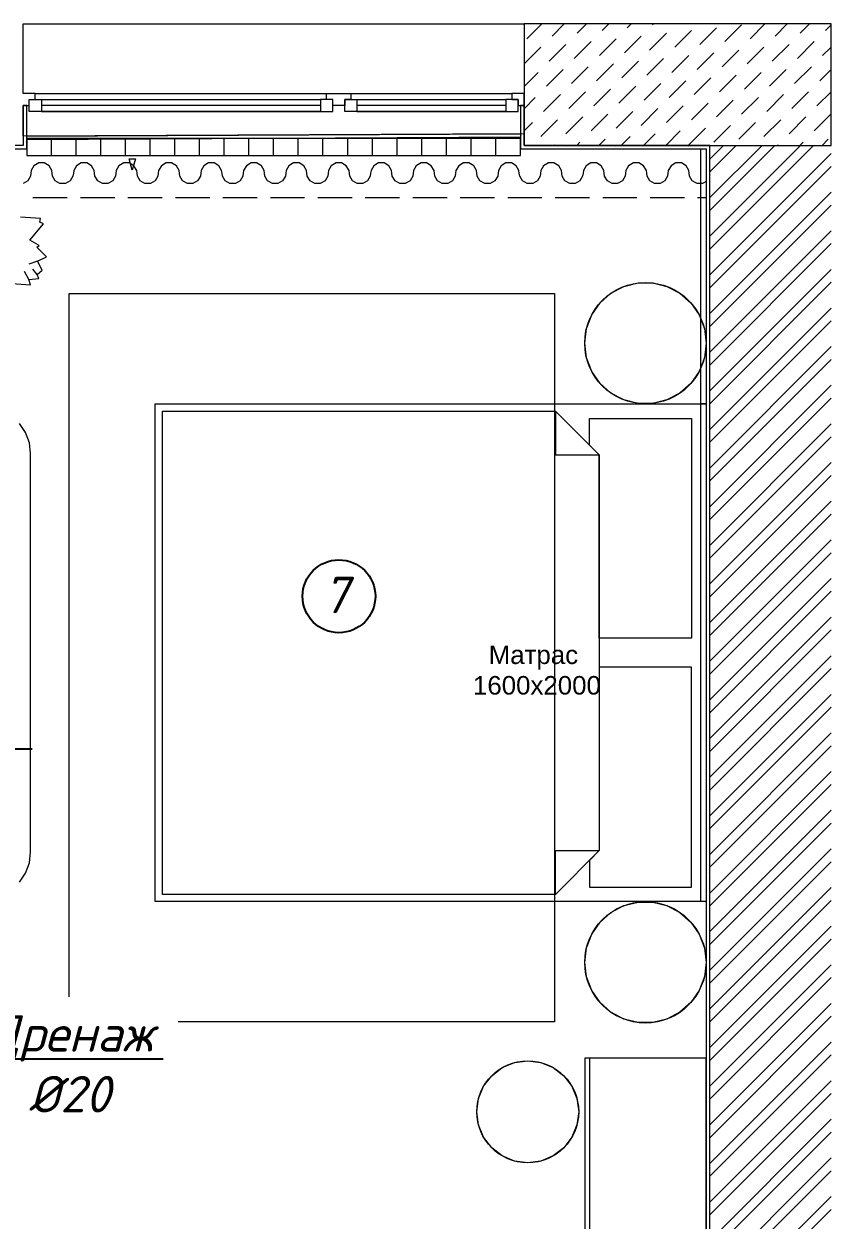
# Model space of a CAD drawing. Header units: millimetres. Extents: x 3082 to 230946, y 1570 to 312844.
# Drawn here: x 53926 to 57252, y 120039 to 124965 of the extents above; entities that cross this region are included whole.
import ezdxf
from ezdxf import colors
from ezdxf.entities.mleader import LeaderData, LeaderLine
from ezdxf.math import Vec2, Vec3

# ---------------------------------------------------------------- set-up
doc = ezdxf.new("R2010")
doc.units = ezdxf.units.MM
for name, color, linetype in [('PDF2_!штукатурка', 7, 'Continuous'), ('PDF2_06_3 Размеры потолка', 7, 'Continuous'), ('PDF2_Text', 7, 'Continuous'), ('кондиционирование', 5, 'Continuous')]:
    doc.layers.add(name, color=color, linetype=linetype)
for name, color, linetype, true_color in [('PDF2_02_01 Стены несущие', 8, 'Continuous', 0x7e7e7e), ('PDF2_02_04 Стояки отопления', 253, 'Continuous', 0xaaaaaa), ('PDF2_04_1 Мебель', 253, 'Continuous', 0xaaaaaa), ('PDF2_04_3 Декор', 253, 'Continuous', 0xaaaaaa)]:
    doc.layers.add(name, color=color, linetype=linetype, true_color=true_color)
doc.styles.add('ls_200', font='isocpeui.ttf', dxfattribs={"height": 200})
doc.styles.add('PDF Arial', font='arial.ttf')

# ---------------------------------------------------------------- blocks, each defined once
blk = doc.blocks.new('ереьтекркер')
at = {"layer": 'PDF2_!штукатурка', "lineweight": 15}
for points in [[(9580, 6780.9), (9580, 6734), (9595, 6734), (10811, 6734), (10826, 6734), (10826, 6772.1), (10826.1, 6772.1), (10826, 6787.1), (10826, 6913), (10811, 6913), (10811, 6749), (9595, 6749), (9595, 6912), (9580, 6912), (9580, 6795.9), (9580, 6795.9), (9580, 6780.9)], [(12860, 6782), (12860, 6734), (12875, 6734), (13625, 6734), (13625, -68), (12075, -68), (12075, -83), (13625, -83), (13640, -83), (13640, 6749), (13625, 6749), (12875, 6749), (12875, 6913), (12860, 6913), (12860, 6797), (12860.1, 6782)], [(12860, 6797), (12860, 6797)]]:
    blk.add_lwpolyline(points, dxfattribs=at)
at = {"layer": 'PDF2_!штукатурка', "color": 8, "lineweight": 15, "true_color": 0x7e7e7e}
for points in [[(10820.3, 6874.6), (10820.3, 6874.6)], [(10823.9, 6868.1), (10823.9, 6868.1)], [(10820.3, 6763.2), (10820.3, 6763.2)], [(12864.5, 6787.7), (12864.5, 6787.7)], [(13048.4, 6742.9), (13048.4, 6742.9)], [(13219.1, 6734.3), (13219.1, 6734.3)], [(13251.8, 6744.7), (13251.8, 6744.7)], [(13363.2, 6744.7), (13363.2, 6744.7)], [(13551.1, 6743.4), (13551.1, 6743.4)], [(13636.1, 6509.8), (13636.1, 6509.8)], [(13633.9, 6285.6), (13633.9, 6285.6)], [(13631.7, 6061.3), (13631.7, 6061.3)], [(13629.5, 5837), (13629.5, 5837)], [(13627.3, 5612.8), (13627.3, 5612.8)], [(13625.2, 5388.5), (13625.2, 5388.5)], [(13639.2, 4428.9), (13639.2, 4428.9)], [(13637, 4204.7), (13637, 4204.7)], [(13634.9, 3980.4), (13634.9, 3980.4)], [(13632.7, 3756.1), (13632.7, 3756.1)], [(13630.5, 3531.8), (13630.5, 3531.8)], [(13628.3, 3307.6), (13628.3, 3307.6)], [(13626.2, 3083.3), (13626.2, 3083.3)], [(13639.3, 3047.1), (13639.3, 3047.1)], [(13637.1, 2822.9), (13637.1, 2822.9)], [(13635, 2598.6), (13635, 2598.6)], [(13632.8, 2374.3), (13632.8, 2374.3)]]:
    blk.add_lwpolyline(points, dxfattribs=at)
at = {"layer": 'PDF2_!штукатурка', "color": 151, "lineweight": 9, "true_color": 0x97c8ff}
blk.add_lwpolyline([(10826.1, 6772.1), (10826, 6787.1), (12860, 6797), (12860.1, 6782)], close=True, dxfattribs=at)
at = {"layer": 'PDF2_02_01 Стены несущие', "color": 151, "lineweight": 9, "true_color": 0x97c8ff}
for points in [[(10836, 6938), (10861, 6938), (10861, 6963), (10811, 6963), (10811, 7249), (12875, 7249), (12875, 6963), (12825, 6963), (12825, 6938), (12850, 6938), (12850, 6913), (12875, 6913), (12875, 6797), (10811, 6787), (10811, 6913), (10836, 6913)], [(12111.6, 6963), (12161.6, 6963), (12161.6, 6938), (12136.6, 6938), (12136.6, 6913), (12111.6, 6913), (12086.6, 6913), (12086.6, 6938), (12061.6, 6938), (12061.6, 6963)], [(12875, 6913), (12875, 6963)], [(10886, 6888), (10836, 6888), (10836, 6938), (10886, 6938), (10886, 6888), (12036.6, 6888), (12086.6, 6888), (12086.6, 6938), (12036.6, 6938), (12036.6, 6888)], [(12186.6, 6888), (12136.6, 6888), (12136.6, 6938), (12186.6, 6938), (12186.6, 6888), (12800, 6888), (12850, 6888), (12850, 6938), (12800, 6938), (12800, 6888)]]:
    blk.add_lwpolyline(points, close=True, dxfattribs=at)
at = {"layer": 'PDF2_02_01 Стены несущие', "color": 7, "lineweight": 15}
blk.add_lwpolyline([(13640, 6749), (14140, 6749), (14140, 7249), (12875, 7249), (12875, 6749)], close=True, dxfattribs=at)
blk.add_lwpolyline([(12875, 7249), (12875, 6963), (12875, 6913), (12875, 6797)], dxfattribs=at)
at = {"layer": 'PDF2_02_01 Стены несущие', "lineweight": 15}
for points in [[(12948.3, 7249), (12886.8, 7187.5)], [(13040.2, 7249), (12990.2, 7199)], [(13132.2, 7249), (13093.6, 7210.5)], [(13224.1, 7249), (13197, 7222)], [(13316, 7249), (13300.4, 7233.5)], [(13407.9, 7249), (13403.8, 7245)], [(13771.5, 7245), (13702.6, 7176)], [(13867.6, 7249), (13806, 7187.5)], [(13959.5, 7249), (13909.4, 7199)], [(14051.4, 7249), (14012.8, 7210.5)], [(14140, 7245.7), (14116.3, 7222)], [(13357.9, 7199), (13288.9, 7130)], [(13461.3, 7210.5), (13392.4, 7141.5)], [(13564.7, 7222), (13495.8, 7153)], [(13668.1, 7233.5), (13599.2, 7164.5)], [(12944.2, 7153), (12875.3, 7084.1)], [(13047.6, 7164.5), (12978.7, 7095.6)], [(13151.1, 7176), (13082.1, 7107.1)], [(13254.5, 7187.5), (13185.5, 7118.6)], [(13863.5, 7153), (13794.5, 7084.1)], [(13966.9, 7164.5), (13897.9, 7095.6)], [(14070.3, 7176), (14001.4, 7107.1)], [(14140, 7153.8), (14104.8, 7118.6)], [(13346.4, 7095.6), (13277.5, 7026.6)], [(13449.8, 7107.1), (13380.9, 7038.1)], [(13553.2, 7118.6), (13484.3, 7049.6)], [(13656.6, 7130), (13587.7, 7061.1)], [(13760.1, 7141.5), (13691.1, 7072.6)], [(12932.7, 7049.6), (12875, 6991.9)], [(13036.2, 7061.1), (12967.2, 6992.2)], [(13139.6, 7072.6), (13070.6, 7003.6)], [(13243, 7084.1), (13174, 7015.1)], [(13852, 7049.6), (13783, 6980.7)], [(13955.4, 7061.1), (13886.4, 6992.2)], [(14058.8, 7072.6), (13989.9, 7003.6)], [(14140, 7061.9), (14093.3, 7015.1)], [(13438.3, 7003.6), (13369.4, 6934.7)], [(13541.7, 7015.1), (13472.8, 6946.2)], [(13645.1, 7026.6), (13576.2, 6957.7)], [(13748.6, 7038.1), (13679.6, 6969.2)], [(12921.2, 6946.2), (12875, 6900)], [(13024.7, 6957.7), (12955.7, 6888.7)], [(13128.1, 6969.2), (13059.1, 6900.2)], [(13231.5, 6980.7), (13162.5, 6911.7)], [(13334.9, 6992.2), (13266, 6923.2)], [(13840.5, 6946.2), (13771.5, 6877.3)], [(13943.9, 6957.7), (13875, 6888.7)], [(14047.3, 6969.2), (13978.4, 6900.2)], [(14140, 6970), (14081.8, 6911.7)], [(13426.8, 6900.2), (13357.9, 6831.3)], [(13530.2, 6911.7), (13461.3, 6842.8)], [(13633.7, 6923.2), (13564.7, 6854.3)], [(13737.1, 6934.7), (13668.1, 6865.8)], [(13013.2, 6854.3), (12944.2, 6785.3)], [(13116.6, 6865.8), (13047.6, 6796.8)], [(13220, 6877.3), (13151.1, 6808.3)], [(13323.4, 6888.7), (13254.5, 6819.8)], [(13932.4, 6854.3), (13863.5, 6785.3)], [(14035.8, 6865.8), (13966.9, 6796.8)], [(14139.2, 6877.3), (14070.3, 6808.3)], [(12909.8, 6842.8), (12875, 6808.1)], [(13518.8, 6808.3), (13459.5, 6749)], [(13622.2, 6819.8), (13553.2, 6750.9)], [(13725.6, 6831.3), (13656.6, 6762.3)], [(13829, 6842.8), (13760.1, 6773.8)], [(13001.7, 6750.9), (12999.9, 6749)], [(13105.1, 6762.3), (13091.8, 6749)], [(13208.5, 6773.8), (13183.7, 6749)], [(13311.9, 6785.3), (13275.6, 6749)], [(13415.3, 6796.8), (13367.6, 6749)], [(13640, 6321.5), (14067.6, 6749)], [(13640, 6480.6), (13908.5, 6749)], [(13640, 6639.7), (13749.4, 6749)], [(13640, 6374.5), (14014.6, 6749)], [(13640, 6533.6), (13855.5, 6749)], [(13640, 6692.7), (13696.4, 6749)], [(13920.9, 6750.9), (13919.1, 6749)], [(14024.3, 6762.3), (14011, 6749)], [(14127.7, 6773.8), (14102.9, 6749)], [(13640, 6215.4), (14140, 6715.4)], [(13640, 6162.4), (14140, 6662.4)], [(13640, 6056.3), (14140, 6556.3)], [(13640, 6003.3), (14140, 6503.3)], [(13640, 5897.2), (14140, 6397.2)], [(13640, 5844.2), (14140, 6344.2)], [(13640, 5738.1), (14140, 6238.1)], [(13640, 5685.1), (14140, 6185.1)], [(13640, 5579), (14140, 6079)], [(13640, 5526), (14140, 6026)], [(13640, 5419.9), (14140, 5919.9)], [(13640, 5366.9), (14140, 5866.9)], [(13640, 5260.8), (14140, 5760.8)], [(13640, 5207.8), (14140, 5707.8)], [(13640, 5101.7), (14140, 5601.7)], [(13640, 5048.7), (14140, 5548.7)], [(13640, 4942.6), (14140, 5442.6)], [(13640, 4889.6), (14140, 5389.6)], [(13640, 4783.5), (14140, 5283.5)], [(13640, 4730.5), (14140, 5230.5)], [(13640, 4624.4), (14140, 5124.4)], [(13640, 4571.4), (14140, 5071.4)], [(13640, 4465.3), (14140, 4965.3)], [(13640, 4412.3), (14140, 4912.3)], [(13640, 4306.2), (14140, 4806.2)], [(13640, 4253.2), (14140, 4753.2)], [(13640, 4147.1), (14140, 4647.1)], [(13640, 4094.1), (14140, 4594.1)], [(13640, 3988), (14140, 4488)], [(13640, 3935), (14140, 4435)], [(13640, 3828.9), (14140, 4328.9)], [(13640, 3775.9), (14140, 4275.9)], [(13640, 3669.8), (14140, 4169.8)], [(13640, 3616.8), (14140, 4116.8)], [(13640, 3510.7), (14140, 4010.7)], [(13640, 3457.7), (14140, 3957.7)], [(13640, 3351.6), (14140, 3851.6)], [(13640, 3298.6), (14140, 3798.6)], [(13640, 3192.5), (14140, 3692.5)], [(13640, 3139.5), (14140, 3639.5)], [(13640, 3033.4), (14140, 3533.4)], [(13640, 2980.4), (14140, 3480.4)], [(13640, 2874.3), (14140, 3374.3)], [(13640, 2821.3), (14140, 3321.3)], [(13640, 2715.2), (14140, 3215.2)], [(13640, 2662.2), (14140, 3162.2)], [(13640, 2556.1), (14140, 3056.1)], [(13640, 2503.1), (14140, 3003.1)], [(13640, 2397), (14140, 2897)], [(13640, 2344), (14140, 2844)], [(13640, 2237.9), (14140, 2737.9)], [(13640, 2184.9), (14140, 2684.9)], [(13640, 2078.8), (14140, 2578.8)], [(13640, 2025.8), (14140, 2525.8)], [(13640, 1919.7), (14140, 2419.7)], [(13640, 1866.7), (14140, 2366.7)]]:
    blk.add_lwpolyline(points, dxfattribs=at)
at = {"layer": 'PDF2_02_01 Стены несущие', "color": 151, "lineweight": 9, "true_color": 0x97c8ff}
for points in [[(10861, 6963), (12061.6, 6963)], [(12161.6, 6963), (12825, 6963)], [(10886, 6938), (12036.6, 6938)], [(12036.6, 6913), (10886, 6913)], [(12186.6, 6938), (12800, 6938)], [(12800, 6913), (12186.6, 6913)]]:
    blk.add_lwpolyline(points, dxfattribs=at)
at = {"layer": 'PDF2_02_04 Стояки отопления', "lineweight": 5}
blk.add_lwpolyline([(12860.1, 6777), (10826.1, 6777), (10826.1, 6707.1), (12860.1, 6707.1)], close=True, dxfattribs=at)
for points in [[(10927.8, 6707.1), (10927.8, 6777)], [(11029.5, 6707.1), (11029.5, 6777)], [(11131.2, 6707.1), (11131.2, 6777)], [(11232.9, 6707.1), (11232.9, 6777)], [(11334.6, 6707.1), (11334.6, 6777)], [(11436.3, 6707.1), (11436.3, 6777)], [(11538, 6707.1), (11538, 6777)], [(11639.7, 6707.1), (11639.7, 6777)], [(11741.4, 6707.1), (11741.4, 6777)], [(11843.1, 6707.1), (11843.1, 6777)], [(11944.8, 6707.1), (11944.8, 6777)], [(12046.5, 6707.1), (12046.5, 6777)], [(12148.2, 6707.1), (12148.2, 6777)], [(12249.9, 6707.1), (12249.9, 6777)], [(12351.6, 6707.1), (12351.6, 6777)], [(12453.3, 6707.1), (12453.3, 6777)], [(12555, 6707.1), (12555, 6777)], [(12656.7, 6707.1), (12656.7, 6777)], [(12758.4, 6707.1), (12758.4, 6777)]]:
    blk.add_lwpolyline(points, dxfattribs=at)
at = {"layer": 'PDF2_04_1 Мебель', "lineweight": 5}
for points in [[(13625, 5684.3), (13603.3, 5684.3), (13603.3, 6734), (13625, 6734)], [(13625, 5934.3), (13617.8, 5874.5), (13596.4, 5818.1), (13562.2, 5768.5), (13517, 5728.6), (13463.7, 5700.6), (13405.2, 5686.1), (13344.9, 5686.1), (13286.4, 5700.6), (13233, 5728.6), (13187.9, 5768.5), (13153.7, 5818.1), (13132.3, 5874.5), (13125, 5934.3), (13132.3, 5994.1), (13153.7, 6050.5), (13187.9, 6100.1), (13233, 6140.1), (13286.4, 6168.1), (13344.9, 6182.5), (13405.2, 6182.5), (13463.7, 6168.1), (13517, 6140.1), (13562.2, 6100.1), (13596.4, 6050.5), (13617.8, 5994.1)], [(11355, 3634.3), (11355, 5684.3), (13625, 5684.3), (13625, 3634.3)], [(13625, 3634.3), (13603.3, 3634.3), (13603.3, 5684.3), (13625, 5684.3)], [(11385, 3664.3), (11385, 5654.3), (13005, 5654.3), (13185, 5474.3), (13185, 3844.3), (13005, 3664.3)], [(13185, 4719.3), (13185, 5474.3), (13145, 5514.3), (13145, 5624.3), (13565, 5624.3), (13565, 4719.3)], [(13185, 4599.3), (13185, 3844.3), (13145, 3804.3), (13145, 3694.3), (13565, 3694.3), (13565, 4599.3)], [(13625, 3384.3), (13617.8, 3324.5), (13596.4, 3268.1), (13562.2, 3218.5), (13517, 3178.6), (13463.7, 3150.6), (13405.2, 3136.1), (13344.9, 3136.1), (13286.4, 3150.6), (13233, 3178.6), (13187.9, 3218.5), (13153.7, 3268.1), (13132.3, 3324.5), (13125, 3384.3), (13132.3, 3444.1), (13153.7, 3500.5), (13187.9, 3550.1), (13233, 3590), (13286.4, 3618.1), (13344.9, 3632.5), (13405.2, 3632.5), (13463.7, 3618.1), (13517, 3590), (13562.2, 3550.1), (13596.4, 3500.5), (13617.8, 3444.1)], [(12890, 2559.1), (12835.7, 2566.2), (12785, 2587.2), (12741.5, 2620.6), (12708.2, 2664.1), (12687.2, 2714.7), (12680, 2769.1), (12687.2, 2823.4), (12708.2, 2874.1), (12741.5, 2917.6), (12785, 2950.9), (12835.7, 2971.9), (12890, 2979.1), (12944.4, 2971.9), (12995, 2950.9), (13038.5, 2917.6), (13071.9, 2874.1), (13092.9, 2823.4), (13100, 2769.1), (13092.9, 2714.7), (13071.9, 2664.1), (13038.5, 2620.6), (12995, 2587.2), (12944.4, 2566.2)], [(13125, 2989.3), (13125, 1989.3), (13625, 1989.3), (13625, 2989.3)]]:
    blk.add_lwpolyline(points, close=True, dxfattribs=at)
for points in [[(13625, 6600.2), (13610.5, 6591.8), (13587.9, 6591.8), (13568.2, 6603.1), (13556.9, 6622.7), (13555.4, 6634), (13553.9, 6645.4), (13542.6, 6665), (13523, 6676.3), (13500.4, 6676.3), (13480.7, 6665), (13469.4, 6645.4), (13467.9, 6634), (13466.4, 6622.7), (13455.1, 6603.1), (13435.5, 6591.8), (13412.9, 6591.8), (13393.2, 6603.1), (13381.9, 6622.7), (13380.4, 6634), (13378.9, 6645.4), (13367.6, 6665), (13348, 6676.3), (13325.4, 6676.3), (13305.7, 6665), (13294.4, 6645.4), (13292.9, 6634), (13291.4, 6622.7), (13280.1, 6603.1), (13260.5, 6591.8), (13237.9, 6591.8), (13218.2, 6603.1), (13206.9, 6622.7), (13205.4, 6634), (13203.9, 6645.4), (13192.6, 6665), (13173, 6676.3), (13150.4, 6676.3), (13130.7, 6665), (13119.4, 6645.4), (13117.9, 6634), (13116.4, 6622.7), (13105.1, 6603.1), (13085.5, 6591.8), (13062.9, 6591.8), (13043.2, 6603.1), (13031.9, 6622.7), (13030.4, 6634), (13028.9, 6645.4), (13017.6, 6665), (12998, 6676.3), (12975.4, 6676.3), (12955.7, 6665), (12944.4, 6645.4), (12942.9, 6634), (12941.4, 6622.7), (12930.1, 6603.1), (12910.5, 6591.8), (12887.9, 6591.8), (12868.2, 6603.1), (12856.9, 6622.7), (12855.4, 6634), (12853.9, 6645.4), (12842.6, 6665), (12823, 6676.3), (12800.4, 6676.3), (12780.7, 6665), (12769.4, 6645.4), (12767.9, 6634), (12766.4, 6622.7), (12755.1, 6603.1), (12735.5, 6591.8), (12712.9, 6591.8), (12693.2, 6603.1), (12681.9, 6622.7), (12680.4, 6634), (12678.9, 6645.4), (12667.6, 6665), (12648, 6676.3), (12625.4, 6676.3), (12605.7, 6665), (12594.4, 6645.4), (12592.9, 6634), (12591.4, 6622.7), (12580.1, 6603.1), (12560.5, 6591.8), (12537.9, 6591.8), (12518.2, 6603.1), (12506.9, 6622.7), (12505.4, 6634), (12503.9, 6645.4), (12492.6, 6665), (12473, 6676.3), (12450.4, 6676.3), (12430.7, 6665), (12419.4, 6645.4), (12417.9, 6634), (12416.4, 6622.7), (12405.1, 6603.1), (12385.5, 6591.8), (12362.9, 6591.8), (12343.2, 6603.1), (12331.9, 6622.7), (12330.4, 6634), (12328.9, 6645.4), (12317.6, 6665), (12298, 6676.3), (12275.4, 6676.3), (12255.7, 6665), (12244.4, 6645.4), (12242.9, 6634), (12241.4, 6622.7), (12230.1, 6603.1), (12210.5, 6591.8), (12187.9, 6591.8), (12168.2, 6603.1), (12156.9, 6622.7), (12155.4, 6634), (12153.9, 6645.4), (12142.6, 6665), (12123, 6676.3), (12100.4, 6676.3), (12080.7, 6665), (12069.4, 6645.4), (12067.9, 6634), (12066.4, 6622.7), (12055.1, 6603.1), (12035.5, 6591.8), (12012.9, 6591.8), (11993.2, 6603.1), (11981.9, 6622.7), (11980.4, 6634), (11978.9, 6645.4), (11967.6, 6665), (11948, 6676.3), (11925.4, 6676.3), (11905.7, 6665), (11894.4, 6645.4), (11892.9, 6634), (11891.4, 6622.7), (11880.1, 6603.1), (11860.5, 6591.8), (11837.9, 6591.8), (11818.2, 6603.1), (11806.9, 6622.7), (11805.4, 6634), (11803.9, 6645.4), (11792.6, 6665), (11773, 6676.3), (11750.4, 6676.3), (11730.7, 6665), (11719.4, 6645.4), (11717.9, 6634), (11716.4, 6622.7), (11705.1, 6603.1), (11685.5, 6591.8), (11662.9, 6591.8), (11643.2, 6603.1), (11631.9, 6622.7), (11630.4, 6634), (11628.9, 6645.4), (11617.6, 6665), (11598, 6676.3), (11575.4, 6676.3), (11555.7, 6665), (11544.4, 6645.4), (11542.9, 6634), (11541.4, 6622.7), (11530.1, 6603.1), (11510.5, 6591.8), (11487.9, 6591.8), (11468.2, 6603.1), (11456.9, 6622.7), (11455.4, 6634), (11453.9, 6645.4), (11442.6, 6665), (11423, 6676.3), (11400.4, 6676.3), (11380.7, 6665), (11369.4, 6645.4), (11367.9, 6634), (11366.4, 6622.7), (11355.1, 6603.1), (11335.5, 6591.8), (11312.9, 6591.8), (11293.2, 6603.1), (11281.9, 6622.7), (11280.4, 6634), (11278.9, 6645.4), (11267.6, 6665), (11248, 6676.3), (11225.4, 6676.3), (11205.7, 6665), (11194.4, 6645.4), (11192.9, 6634), (11191.4, 6622.7), (11180.1, 6603.1), (11160.5, 6591.8), (11137.9, 6591.8), (11118.2, 6603.1), (11106.9, 6622.7), (11105.4, 6634), (11103.9, 6645.4), (11092.6, 6665), (11073, 6676.3), (11050.4, 6676.3), (11030.7, 6665), (11019.4, 6645.4), (11017.9, 6634), (11016.4, 6622.7), (11005.1, 6603.1), (10985.5, 6591.8), (10962.9, 6591.8), (10943.2, 6603.1), (10931.9, 6622.7), (10930.4, 6634), (10928.9, 6645.4), (10917.6, 6665), (10898, 6676.3), (10875.4, 6676.3), (10855.7, 6665), (10844.4, 6645.4), (10842.9, 6634), (10841.4, 6622.7), (10830.1, 6603.1), (10810.5, 6591.8)], [(10930.4, 6634), (10930.4, 6634)], [(10930.4, 6634), (10930.4, 6634)], [(11105.4, 6634), (11105.4, 6634)], [(11105.4, 6634), (11105.4, 6634)], [(11280.4, 6634), (11280.4, 6634)], [(11280.4, 6634), (11280.4, 6634)], [(11455.4, 6634), (11455.4, 6634)], [(11455.4, 6634), (11455.4, 6634)], [(11630.4, 6634), (11630.4, 6634)], [(11630.4, 6634), (11630.4, 6634)], [(11805.4, 6634), (11805.4, 6634)], [(11805.4, 6634), (11805.4, 6634)], [(11980.4, 6634), (11980.4, 6634)], [(11980.4, 6634), (11980.4, 6634)], [(12155.4, 6634), (12155.4, 6634)], [(12155.4, 6634), (12155.4, 6634)], [(12330.4, 6634), (12330.4, 6634)], [(12330.4, 6634), (12330.4, 6634)], [(12505.4, 6634), (12505.4, 6634)], [(12505.4, 6634), (12505.4, 6634)], [(12680.4, 6634), (12680.4, 6634)], [(12680.4, 6634), (12680.4, 6634)], [(12855.4, 6634), (12855.4, 6634)], [(12855.4, 6634), (12855.4, 6634)], [(13030.4, 6634), (13030.4, 6634)], [(13030.4, 6634), (13030.4, 6634)], [(13205.4, 6634), (13205.4, 6634)], [(13205.4, 6634), (13205.4, 6634)], [(13380.4, 6634), (13380.4, 6634)], [(13380.4, 6634), (13380.4, 6634)], [(13555.4, 6634), (13555.4, 6634)], [(13555.4, 6634), (13555.4, 6634)], [(10851.6, 6534), (10992.7, 6534)], [(11047.2, 6534), (11188.3, 6534)], [(11242.8, 6534), (11384, 6534)], [(11438.5, 6534), (11579.6, 6534)], [(11634.1, 6534), (11775.2, 6534)], [(11829.7, 6534), (11970.8, 6534)], [(12025.3, 6534), (12166.4, 6534)], [(12220.9, 6534), (12362, 6534)], [(12416.5, 6534), (12557.6, 6534)], [(12612.1, 6534), (12753.2, 6534)], [(12807.7, 6534), (12948.8, 6534)], [(13003.3, 6534), (13144.5, 6534)], [(13199, 6534), (13340.1, 6534)], [(13394.6, 6534), (13535.7, 6534)], [(13590.2, 6534), (13625, 6534)], [(10795.6, 3715.1), (10821.4, 3752), (10836.9, 3794.4), (10840.8, 3839.3), (10840.8, 5479.3), (10836.9, 5524.2), (10821.4, 5566.6), (10795.6, 5603.5)], [(13005, 5654.3), (13005, 5474.3), (13185, 5474.3)], [(13005, 3664.3), (13005, 3844.3), (13185, 3844.3)], [(13145, 2989.3), (13145, 1989.3)]]:
    blk.add_lwpolyline(points, dxfattribs=at)
at = {"layer": 'PDF2_04_1 Мебель', "color": 7, "lineweight": 0}
for centre, radius in [((13375, 5934.3), 250), ((13375, 3384.3), 250), ((12890, 2769.1), 210)]:
    blk.add_circle(centre, radius, dxfattribs=at)
at = {"layer": 'PDF2_04_3 Декор', "lineweight": 5}
for points in [[(10673.4, 6110.6), (10717.9, 6080.2), (10733.3, 6067.2), (10736.9, 6082.9), (10753, 6157.5), (10748.4, 6180.1), (10764.2, 6180.2), (10841.8, 6174.1), (10834.8, 6197), (10875.6, 6201.3), (10869.3, 6217.2), (10888.9, 6235.1), (10870, 6271.7), (10907.9, 6290), (10867.2, 6330.1), (10876.8, 6336.8), (10838.5, 6358.2), (10894.5, 6425.5), (10880.4, 6432.5), (10881.9, 6448), (10800, 6453.2)], [(10870, 6271.7), (10834.2, 6260.3)], [(10834.8, 6197), (10816, 6230.1)], [(10869.3, 6217.2), (10851.1, 6239.3)]]:
    blk.add_lwpolyline(points, dxfattribs=at)
blk.add_lwpolyline([(13000.4, 3139.1), (11000.4, 3139.1), (11000.4, 6139.1), (13000.4, 6139.1)], close=True, dxfattribs=at)
at = {"layer": 'PDF2_06_3 Размеры потолка', "lineweight": 5}
blk.add_lwpolyline([(11273.4, 6693.8), (11260.9, 6647.1), (11248.4, 6693.8)], close=True, dxfattribs=at)
at = {"layer": 'PDF2_Text', "color": 253, "true_color": 0xaaaaaa, "char_height": 76.24, "attachment_point": 7, "style": 'PDF Arial'}
for s, insert in [('Матрас', (12729.2, 4589.9)), ('1600х2000', (12664.5, 4486.1))]:
    blk.add_mtext(s, dxfattribs=dict(at, insert=insert))
blk = doc.blocks.new('*U402')
at = {"linetype": 'ByBlock'}
blk.add_circle((0, 0), 150, dxfattribs=at)
at = {"linetype": 'ByBlock', "style": 'ls_200'}
blk.add_text('7', height=150, dxfattribs=at).set_placement((-67.4, -69.7))

msp = doc.modelspace()

# ---------------------------------------------------------------- block references
at = {"lineweight": 0}
msp.add_blockref('*U402', (55223.8, 122608.4), dxfattribs=at)
at = {"layer": 'кондиционирование', "color": 1}
msp.add_blockref('ереьтекркер', (43111.6, 117716.4), dxfattribs=at)

# ---------------------------------------------------------------- next in the draw order: leaders
at = {"layer": 'кондиционирование', "color": 1, "lineweight": 0}
ml = msp.add_multileader_mtext('Standard', dxfattribs=at)
ml.set_content('Внутренний блок \\PLG ARNU07GSJC4', color=1, style='ls_200')
ml.set_leader_properties()
ml.build(insert=Vec2(0, 0))
ml.multileader.update_dxf_attribs({"text_left_attachment_type": 6, "text_right_attachment_type": 6, "dogleg_length": 133.8, "arrow_head_size": 0.529})
ctx = ml.context
ctx.base_point, ctx.char_height, ctx.arrow_head_size, ctx.landing_gap_size, ctx.plane_origin = Vec3(52179, 121980.5), 150, 0.529, 5.88, Vec3(52316.1, 119154.2)
ctx.left_attachment, ctx.right_attachment, ctx.text_align_type = 6, 6, 1
notes = []
notes.append((ctx, [(1, (1, 1, 0), (52045.2, 121980.5), (1, 0), 133.8, [(0, [(51564.3, 120800.1)], 0, [])])]))
ctx.mtext.insert, ctx.mtext.width, ctx.mtext.alignment, ctx.mtext.flow_direction = Vec3(53012.5, 122160.5), 1757.13, 2, 5
ctx.mtext.has_bg_fill, ctx.mtext.bg_color, ctx.mtext.bg_scale_factor, ctx.mtext.bg_transparency, ctx.mtext.use_window_bg_color = 1, -1073741824, 1.1, 0, 1
for ctx, leaders in notes:
    for number, flags, end, landing, length, lines in leaders:
        leader = LeaderData()
        leader.index, (leader.has_last_leader_line, leader.has_dogleg_vector, leader.attachment_direction) = number, flags
        leader.last_leader_point, leader.dogleg_vector, leader.dogleg_length = Vec3(end), Vec3(landing), length
        for number, points, colour, breaks in lines:
            line = LeaderLine()
            line.index, line.vertices, line.color, line.breaks = number, Vec3.list(points), colors.encode_raw_color(colour), breaks
            leader.lines.append(line)
        ctx.leaders.append(leader)

# ---------------------------------------------------------------- next in the draw order: leaders
at = {"color": 3, "lineweight": 18}
ml = msp.add_multileader_mtext('Standard', dxfattribs=at)
ml.set_content('Дренаж\\P%%C20', color=3, style='ls_200')
ml.set_leader_properties()
ml.build(insert=Vec2(0, 0))
ml.multileader.update_dxf_attribs({"text_left_attachment_type": 6, "text_right_attachment_type": 6, "dogleg_length": 0.36, "arrow_head_size": 0.353})
ctx = ml.context
ctx.base_point, ctx.char_height, ctx.arrow_head_size, ctx.landing_gap_size, ctx.plane_origin = Vec3(53744.8, 120702.9), 150, 0.353, 3.92, Vec3(50570.9, 119648.4)
ctx.left_attachment, ctx.right_attachment, ctx.text_align_type = 6, 6, 1
notes = []
notes.append((ctx, [(1, (1, 1, 0), (53655.6, 120702.9), (1, 0), 89.2, [(0, [(53079.8, 120363.4)], 0, [])])]))
ctx.mtext.insert, ctx.mtext.width, ctx.mtext.alignment, ctx.mtext.flow_direction = Vec3(54113.1, 120882.9), 743.829, 2, 5
ctx.mtext.has_bg_fill, ctx.mtext.bg_color, ctx.mtext.bg_scale_factor, ctx.mtext.bg_transparency, ctx.mtext.use_window_bg_color = 1, -1027028792, 1.5, 0, 1
for ctx, leaders in notes:
    for number, flags, end, landing, length, lines in leaders:
        leader = LeaderData()
        leader.index, (leader.has_last_leader_line, leader.has_dogleg_vector, leader.attachment_direction) = number, flags
        leader.last_leader_point, leader.dogleg_vector, leader.dogleg_length = Vec3(end), Vec3(landing), length
        for number, points, colour, breaks in lines:
            line = LeaderLine()
            line.index, line.vertices, line.color, line.breaks = number, Vec3.list(points), colors.encode_raw_color(colour), breaks
            leader.lines.append(line)
        ctx.leaders.append(leader)

doc.saveas('drawing.dxf')
